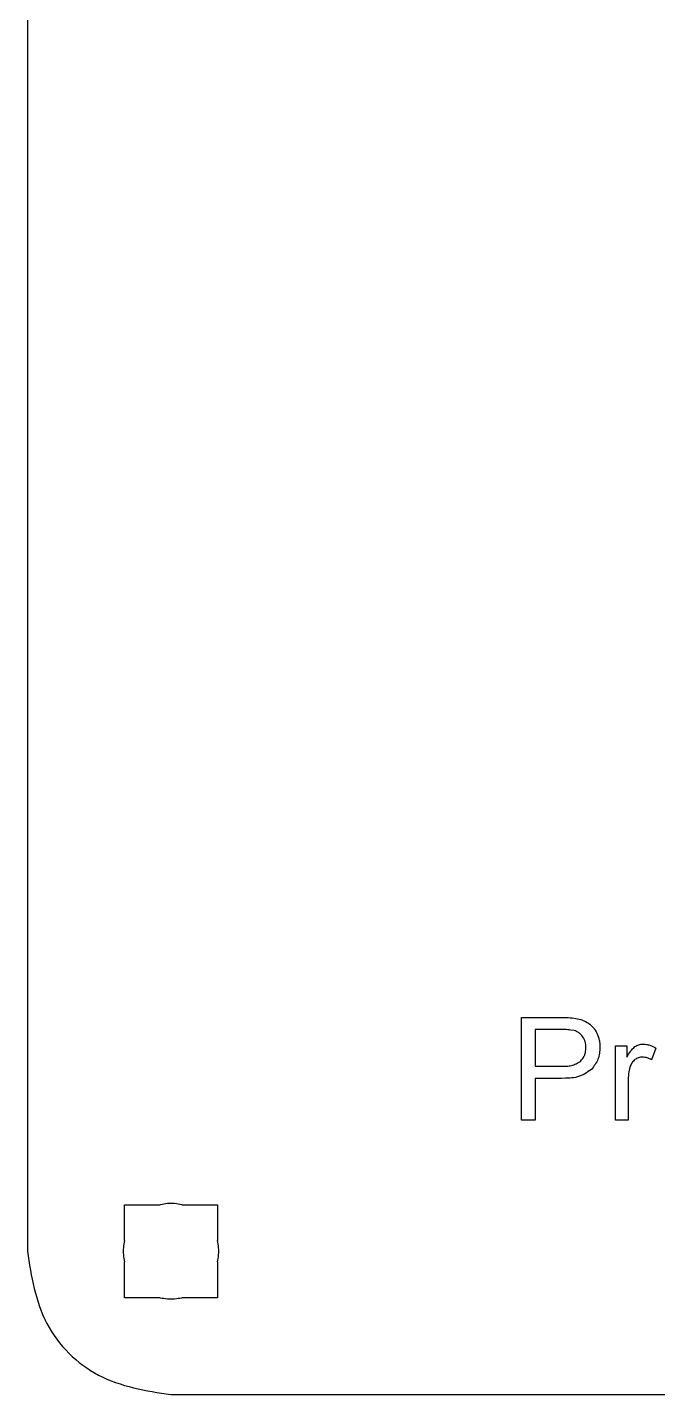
# Model space of a CAD drawing. Extents: x 14 to 324, y 11 to 161.
# Drawn here: x 13.6 to 57.5, y 11.2 to 106.6 of the extents above; entities that cross this region are included whole.
import ezdxf

# ---------------------------------------------------------------- set-up
doc = ezdxf.new("R2010")
doc.units = 0
doc.layers.add('CUT', color=3, linetype='CONTINUOUS')
doc.layers.add('ETCH3', color=2, linetype='CONTINUOUS')

msp = doc.modelspace()

# ---------------------------------------------------------------- linework, layer by layer
at = {"layer": 'CUT'}
for p, q in [((13.62, 151.335), (13.62, 21.249)), ((20.384, 21.996), (20.384, 24.491)), ((20.384, 24.491), (22.878, 24.491)), ((24.373, 24.491), (26.868, 24.491)), ((26.868, 24.491), (26.868, 21.996)), ((20.384, 18.007), (20.384, 20.5)), ((26.868, 20.5), (26.868, 18.007)), ((22.878, 18.007), (20.384, 18.007)), ((26.868, 18.007), (24.373, 18.007)), ((23.626, 11.243), (153.712, 11.243))]:
    msp.add_line(p, q, dxfattribs=at)
for points, knots in [([(24.375, 24.492), (24.21, 24.523), (23.88, 24.583), (23.374, 24.583), (23.044, 24.523), (22.879, 24.492)], [0, 0, 0, 0, 0.502643, 1.003869, 1.506512, 1.506512, 1.506512, 1.506512]), ([(20.385, 21.997), (20.355, 21.832), (20.294, 21.503), (20.294, 20.997), (20.355, 20.667), (20.385, 20.502)], [0, 0, 0, 0, 0.502643, 1.003869, 1.506512, 1.506512, 1.506512, 1.506512]), ([(26.869, 20.503), (26.9, 20.668), (26.96, 20.997), (26.96, 21.503), (26.9, 21.833), (26.869, 21.998)], [0, 0, 0, 0, 0.502644, 1.00387, 1.506512, 1.506512, 1.506512, 1.506512]), ([(13.62, 21.25), (13.895, 19.496), (14.437, 16.041), (18.418, 12.06), (21.874, 11.518), (23.627, 11.243)], [0, 0, 0, 0, 5.232488, 10.309784, 15.542272, 15.542272, 15.542272, 15.542272]), ([(22.88, 18.008), (23.045, 17.977), (23.374, 17.917), (23.88, 17.917), (24.21, 17.977), (24.375, 18.008)], [0, 0, 0, 0, 0.502644, 1.00387, 1.506512, 1.506512, 1.506512, 1.506512])]:
    msp.add_open_spline(points, degree=3, knots=knots, dxfattribs=at)
at = {"layer": 'ETCH3'}
for p, q in [((48.052, 30.392), (48.052, 37.554)), ((48.052, 37.554), (50.755, 37.554)), ((50.755, 37.554), (51.029, 37.553)), ((51.029, 37.553), (51.164, 37.549)), ((51.164, 37.549), (51.3, 37.543)), ((51.3, 37.543), (51.437, 37.533)), ((51.437, 37.533), (51.572, 37.519)), ((51.572, 37.519), (51.844, 37.486)), ((51.844, 37.486), (51.961, 37.463)), ((51.961, 37.463), (52.078, 37.435)), ((52.078, 37.435), (52.193, 37.406)), ((52.193, 37.406), (52.248, 37.386)), ((52.248, 37.386), (52.305, 37.367)), ((52.305, 37.367), (52.36, 37.345)), ((52.36, 37.345), (52.414, 37.322)), ((52.414, 37.322), (52.52, 37.269)), ((52.52, 37.269), (52.625, 37.212)), ((52.625, 37.212), (52.729, 37.152)), ((50.833, 36.71), (49, 36.71)), ((49, 36.71), (49, 34.15)), ((51.054, 36.708), (50.833, 36.71)), ((51.165, 36.706), (51.054, 36.708)), ((51.277, 36.702), (51.165, 36.706)), ((51.386, 36.693), (51.277, 36.702)), ((51.498, 36.679), (51.386, 36.693)), ((51.717, 36.646), (51.498, 36.679)), ((51.805, 36.612), (51.717, 36.646)), ((51.892, 36.577), (51.805, 36.612)), ((51.977, 36.536), (51.892, 36.577)), ((52.016, 36.513), (51.977, 36.536)), ((52.053, 36.487), (52.016, 36.513)), ((52.09, 36.46), (52.053, 36.487)), ((52.125, 36.431), (52.09, 36.46)), ((52.192, 36.366), (52.125, 36.431)), ((52.254, 36.296), (52.192, 36.366)), ((52.315, 36.224), (52.254, 36.296)), ((52.729, 37.152), (52.817, 37.08)), ((52.817, 37.08), (52.903, 37.005)), ((52.903, 37.005), (52.985, 36.927)), ((52.985, 36.927), (53.024, 36.886)), ((53.024, 36.886), (53.059, 36.843)), ((53.059, 36.843), (53.094, 36.8)), ((53.094, 36.8), (53.128, 36.753)), ((53.128, 36.753), (53.19, 36.659)), ((53.19, 36.659), (53.247, 36.56)), ((53.247, 36.56), (53.302, 36.46)), ((53.302, 36.46), (53.35, 36.343)), ((53.35, 36.343), (53.395, 36.226)), ((52.367, 36.134), (52.315, 36.224)), ((52.414, 36.044), (52.367, 36.134)), ((52.457, 35.952), (52.414, 36.044)), ((52.475, 35.905), (52.457, 35.952)), ((52.491, 35.856), (52.475, 35.905)), ((52.502, 35.809), (52.491, 35.856)), ((52.512, 35.758), (52.502, 35.809)), ((52.528, 35.659), (52.512, 35.758)), ((52.518, 35.184), (52.534, 35.317)), ((52.535, 35.557), (52.528, 35.659)), ((52.534, 35.317), (52.543, 35.454)), ((52.543, 35.454), (52.535, 35.557)), ((53.395, 36.226), (53.436, 36.106)), ((53.436, 36.106), (53.452, 36.046)), ((53.452, 36.046), (53.468, 35.985)), ((53.468, 35.985), (53.479, 35.923)), ((53.479, 35.923), (53.489, 35.862)), ((53.489, 35.862), (53.505, 35.737)), ((53.521, 35.483), (53.503, 35.27)), ((53.505, 35.737), (53.513, 35.61)), ((53.513, 35.61), (53.521, 35.483)), ((54.605, 30.392), (54.605, 35.581)), ((54.605, 35.581), (55.397, 35.581)), ((55.397, 35.581), (55.397, 34.795)), ((55.709, 35.278), (55.788, 35.362)), ((55.788, 35.362), (55.87, 35.444)), ((55.87, 35.444), (55.956, 35.522)), ((55.956, 35.522), (56.02, 35.561)), ((56.02, 35.561), (56.087, 35.596)), ((56.087, 35.596), (56.155, 35.627)), ((56.155, 35.627), (56.223, 35.653)), ((56.223, 35.653), (56.296, 35.672)), ((56.296, 35.672), (56.37, 35.684)), ((56.37, 35.684), (56.444, 35.692)), ((56.444, 35.692), (56.52, 35.698)), ((56.52, 35.698), (56.64, 35.686)), ((56.64, 35.686), (56.759, 35.672)), ((56.759, 35.672), (56.818, 35.663)), ((56.818, 35.663), (56.876, 35.651)), ((56.876, 35.651), (56.935, 35.637)), ((56.935, 35.637), (56.992, 35.62)), ((56.992, 35.62), (57.048, 35.6)), ((57.048, 35.6), (57.103, 35.579)), ((57.103, 35.579), (57.21, 35.528)), ((57.423, 35.414), (57.12, 34.599)), ((57.21, 35.528), (57.318, 35.473)), ((57.318, 35.473), (57.423, 35.414)), ((51.853, 34.324), (51.932, 34.363)), ((51.932, 34.363), (52.006, 34.404)), ((52.006, 34.404), (52.156, 34.492)), ((52.156, 34.492), (52.244, 34.596)), ((52.244, 34.596), (52.287, 34.648)), ((52.287, 34.648), (52.328, 34.701)), ((52.328, 34.701), (52.365, 34.756)), ((52.365, 34.756), (52.401, 34.811)), ((52.401, 34.811), (52.43, 34.869)), ((52.43, 34.869), (52.457, 34.928)), ((52.457, 34.928), (52.477, 34.99)), ((52.477, 34.99), (52.494, 35.053)), ((52.494, 35.053), (52.508, 35.117)), ((52.508, 35.117), (52.518, 35.184)), ((53.243, 34.373), (53.188, 34.283)), ((53.294, 34.465), (53.243, 34.373)), ((53.341, 34.556), (53.294, 34.465)), ((53.38, 34.652), (53.341, 34.556)), ((53.413, 34.75), (53.38, 34.652)), ((53.438, 34.852), (53.413, 34.75)), ((53.46, 34.953), (53.438, 34.852)), ((53.478, 35.057), (53.46, 34.953)), ((53.491, 35.162), (53.478, 35.057)), ((53.503, 35.27), (53.491, 35.162)), ((55.397, 34.795), (55.453, 34.897)), ((55.453, 34.897), (55.51, 34.996)), ((55.51, 34.996), (55.573, 35.094)), ((55.573, 35.094), (55.637, 35.188)), ((55.637, 35.188), (55.672, 35.235)), ((55.672, 35.235), (55.709, 35.278)), ((55.719, 34.34), (55.686, 34.273)), ((55.756, 34.402), (55.719, 34.34)), ((55.799, 34.459), (55.756, 34.402)), ((55.85, 34.513), (55.799, 34.459)), ((55.903, 34.566), (55.85, 34.513)), ((55.958, 34.615), (55.903, 34.566)), ((56.018, 34.654), (55.958, 34.615)), ((56.077, 34.689), (56.018, 34.654)), ((56.139, 34.721), (56.077, 34.689)), ((56.202, 34.746), (56.139, 34.721)), ((56.268, 34.764), (56.202, 34.746)), ((56.337, 34.775), (56.268, 34.764)), ((56.405, 34.783), (56.337, 34.775)), ((56.476, 34.789), (56.405, 34.783)), ((56.562, 34.781), (56.476, 34.789)), ((56.646, 34.771), (56.562, 34.781)), ((56.73, 34.758), (56.646, 34.771)), ((56.812, 34.738), (56.73, 34.758)), ((56.89, 34.711), (56.812, 34.738)), ((56.968, 34.676), (56.89, 34.711)), ((57.044, 34.639), (56.968, 34.676)), ((57.12, 34.599), (57.044, 34.639)), ((49, 34.15), (50.853, 34.15)), ((50.853, 34.15), (51.027, 34.152)), ((51.027, 34.152), (51.201, 34.16)), ((51.201, 34.16), (51.287, 34.166)), ((51.287, 34.166), (51.371, 34.175)), ((51.371, 34.175), (51.455, 34.189)), ((51.455, 34.189), (51.537, 34.207)), ((51.537, 34.207), (51.619, 34.228)), ((51.619, 34.228), (51.699, 34.255)), ((51.699, 34.255), (51.777, 34.289)), ((51.777, 34.289), (51.853, 34.324)), ((51.892, 33.392), (51.824, 33.378)), ((51.959, 33.409), (51.892, 33.392)), ((52.025, 33.429), (51.959, 33.409)), ((52.09, 33.45), (52.025, 33.429)), ((52.154, 33.474), (52.09, 33.45)), ((52.217, 33.501), (52.154, 33.474)), ((52.279, 33.528), (52.217, 33.501)), ((52.342, 33.56), (52.279, 33.528)), ((52.465, 33.626), (52.342, 33.56)), ((52.584, 33.698), (52.465, 33.626)), ((52.704, 33.775), (52.584, 33.698)), ((52.938, 33.937), (52.704, 33.775)), ((53.067, 34.109), (52.938, 33.937)), ((53.128, 34.195), (53.067, 34.109)), ((53.188, 34.283), (53.128, 34.195)), ((55.504, 33.499), (55.494, 33.368)), ((55.518, 33.626), (55.504, 33.499)), ((55.539, 33.755), (55.518, 33.626)), ((55.567, 33.882), (55.539, 33.755)), ((55.631, 34.134), (55.567, 33.882)), ((55.659, 34.205), (55.631, 34.134)), ((55.686, 34.273), (55.659, 34.205)), ((49, 33.304), (49, 30.392)), ((50.837, 33.304), (49, 33.304)), ((51.124, 33.31), (50.837, 33.304)), ((51.267, 33.313), (51.124, 33.31)), ((51.41, 33.321), (51.267, 33.313)), ((51.55, 33.335), (51.41, 33.321)), ((51.689, 33.353), (51.55, 33.335)), ((51.824, 33.378), (51.689, 33.353)), ((55.494, 33.368), (55.485, 33.108)), ((55.485, 33.108), (55.485, 30.392)), ((49, 30.392), (48.052, 30.392)), ((55.485, 30.392), (54.605, 30.392))]:
    msp.add_line(p, q, dxfattribs=at)

doc.saveas('drawing.dxf')
